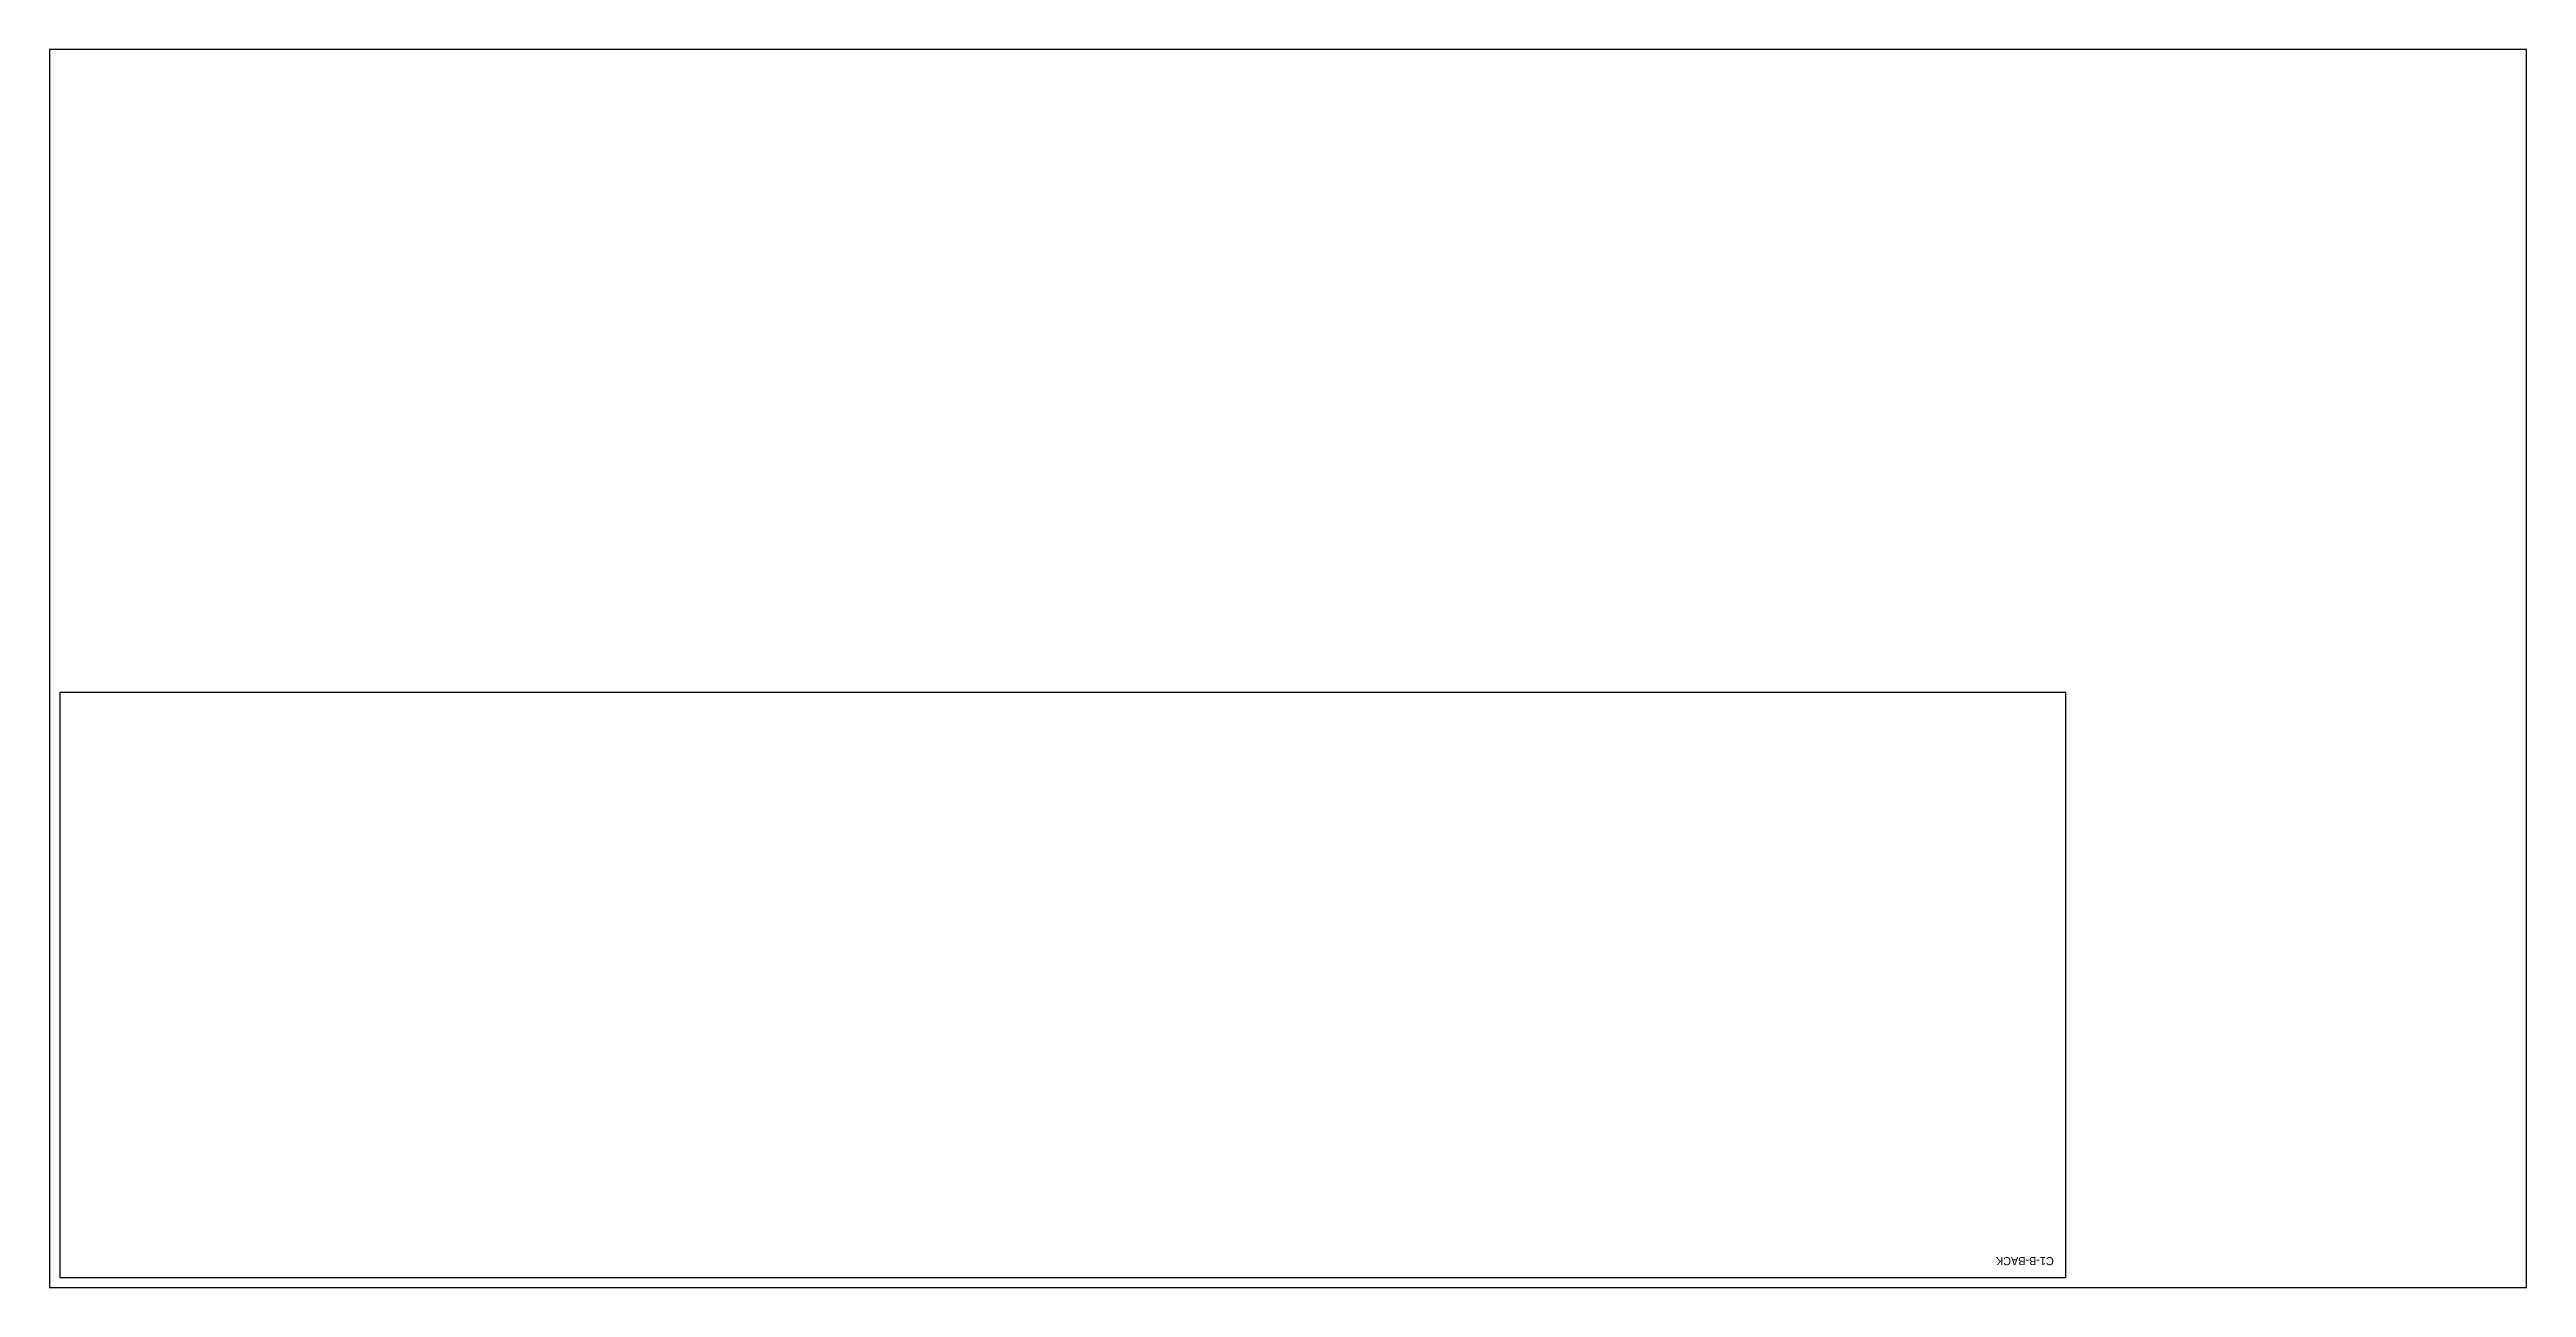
# Model space of a CAD drawing. Header units: millimetres. Extents: x 0 to 2440, y 0 to 1220.
import ezdxf

# ---------------------------------------------------------------- set-up
doc = ezdxf.new("R2010")
doc.units = ezdxf.units.MM
for name, color, linetype in [('LABEL', 8, 'CONTINUOUS'), ('OUTLINE', 7, 'CONTINUOUS'), ('SHEET', 8, 'CONTINUOUS')]:
    doc.layers.add(name, color=color, linetype=linetype)

msp = doc.modelspace()

# ---------------------------------------------------------------- linework, layer by layer
at = {"layer": 'OUTLINE'}
msp.add_lwpolyline([(1986.4, 10), (1986.4, 586.4), (10, 586.4), (10, 10)], close=True, dxfattribs=at)
at = {"layer": 'SHEET'}
msp.add_lwpolyline([(0, 0), (2440, 0), (2440, 1220), (0, 1220)], close=True, dxfattribs=at)

# ---------------------------------------------------------------- texts
at = {"layer": 'LABEL'}
msp.add_text('C1-B-BACK', height=8, rotation=180, dxfattribs=at).set_placement((1974.4, 30))

doc.saveas('drawing.dxf')
